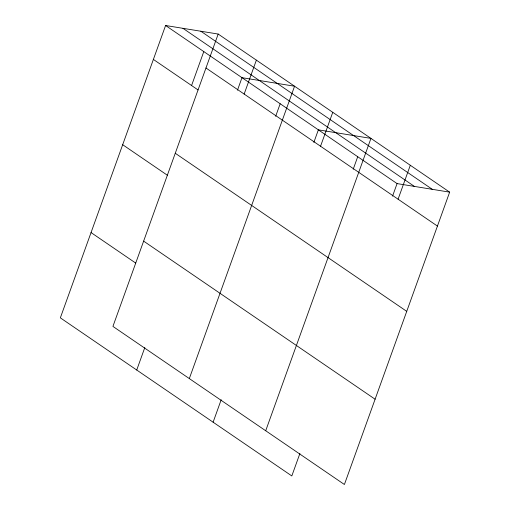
<?xml version="1.0" encoding="UTF-8"?>
<svg xmlns="http://www.w3.org/2000/svg" width="510" height="510" viewBox="0 0 510 510"><rect width="100%" height="100%" fill="white"/><g stroke="black" fill="none" stroke-linecap="round" stroke-linejoin="round"><path stroke-width="0.76" d="M218.184 34.055L112.927 326.406L344.403 484.5L449.654 192.149L218.184 34.055L165.597 25.5L60.346 317.851L291.816 475.945L299.899 453.505M191.575 85.521L203.79 51.587M136.731 370.024L144.808 347.584M237.469 90.213L241.982 77.673L294.57 86.222L189.318 378.579M244.156 94.069L256.377 60.142M275.661 116.299L280.175 103.759M213.116 422.197L221.193 399.751M313.854 142.386L318.367 129.84L370.955 138.395L265.704 430.746M320.548 146.243L332.762 112.308M353.207 169.256L357.72 156.717M392.553 196.133L397.073 183.594L165.597 25.5M398.087 199.206L410.301 165.272M397.073 183.594L449.654 192.149M200.832 31.231L432.301 189.325M182.95 28.324L414.426 186.418M205.963 67.983L437.44 226.083M153.382 59.434L198.046 89.939M175.261 153.261L406.738 311.361M122.68 144.712L167.344 175.217M143.629 241.128L375.105 399.222M91.048 232.573L135.711 263.077"/></g></svg>
